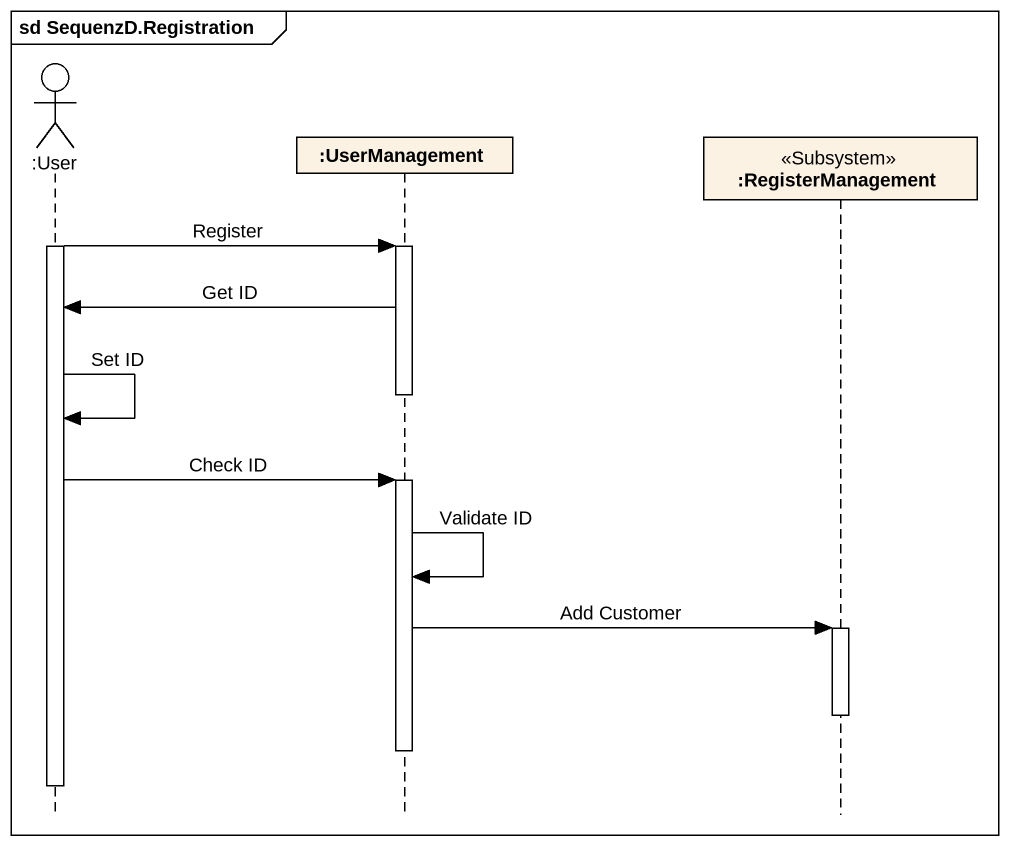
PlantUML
@startuml
mainframe sd SequenzD.Registration
hide footbox
actor ":User" as User
participant ":UserManagement" as UserManagement
participant ":RegisterManagement" as RegisterManagement <<Subsystem>>

activate User
User -> UserManagement : Register
activate UserManagement
UserManagement -> User : Get ID
deactivate UserManagement
User -> User : Set ID
User -> UserManagement : Check ID
activate UserManagement
UserManagement -> UserManagement : Validate ID
UserManagement -> RegisterManagement : Add Customer
activate RegisterManagement
deactivate RegisterManagement
deactivate UserManagement
deactivate User
@enduml
